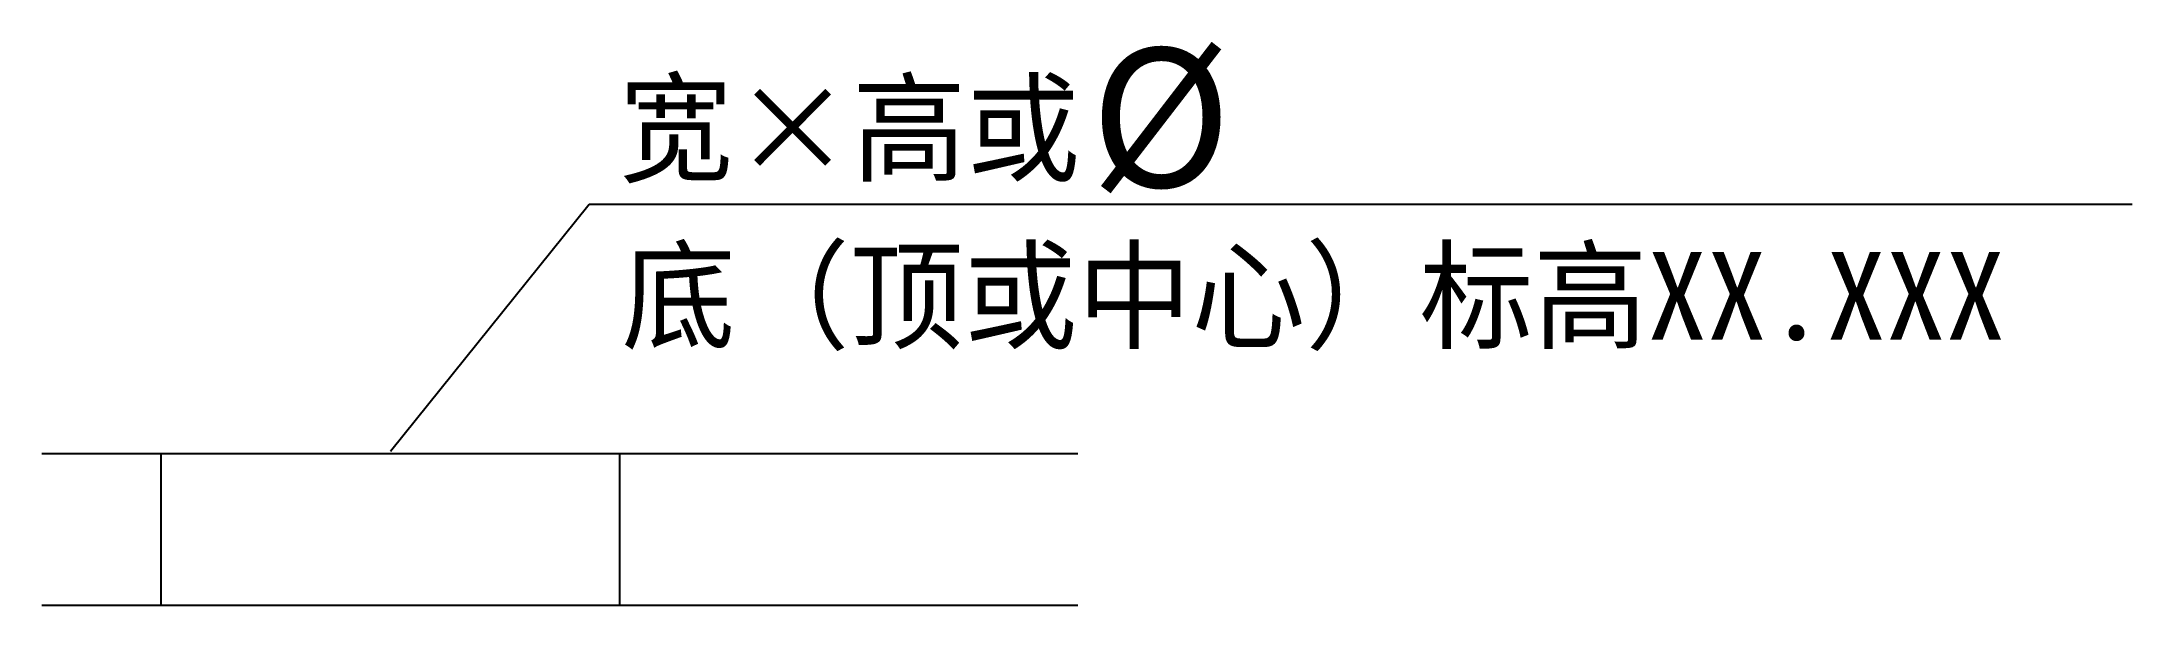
# Model space of a CAD drawing. Header units: metres. Extents: x 13235.6 to 13276.1, y 18553.4 to 18564.3.
import ezdxf

# ---------------------------------------------------------------- set-up
doc = ezdxf.new("R2010")
doc.units = ezdxf.units.M
for name, color, linetype in [('PUB_DIM', 90, 'Continuous'), ('PUB_TEXT', 7, 'Continuous'), ('STAIR', 2, 'Continuous')]:
    doc.layers.add(name, color=color, linetype=linetype)

msp = doc.modelspace()

# ---------------------------------------------------------------- linework, layer by layer
for points in [[(13235.58, 18556.36), (13255.67, 18556.36)], [(13235.58, 18553.42), (13255.67, 18553.42)]]:
    msp.add_lwpolyline(points)
at = {"layer": 'PUB_DIM'}
msp.add_line((13242.34, 18556.41), (13246.19, 18561.2), dxfattribs=at)
at = {"layer": 'STAIR'}
msp.add_line((13246.19, 18561.2), (13276.11, 18561.2), dxfattribs=at)
for points in [[(13237.89, 18556.36), (13237.89, 18553.42)], [(13246.78, 18556.36), (13246.78, 18553.42)]]:
    msp.add_lwpolyline(points, dxfattribs=at)

# ---------------------------------------------------------------- texts
at = {"layer": 'PUB_TEXT'}
for s, height, p in [('%%c', 2.7, (13255.91, 18561.53)), ('宽×高或', 1.7, (13246.77, 18561.82)), ('底（顶或中心）标高XX.XXX', 1.7, (13246.82, 18558.57))]:
    msp.add_text(s, height=height, dxfattribs=at).set_placement(p)

doc.saveas('drawing.dxf')
